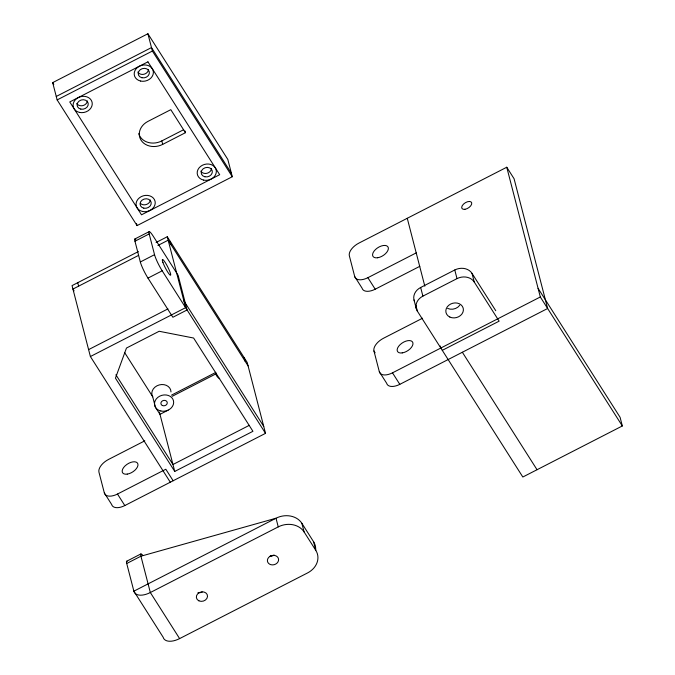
<?xml version="1.0" encoding="UTF-8"?>
<svg xmlns="http://www.w3.org/2000/svg" width="675" height="675" viewBox="0 0 675 675"><rect width="100%" height="100%" fill="white"/><g stroke="black" fill="none" stroke-linecap="round" stroke-linejoin="round"><path stroke-width="1.01" d="M52.675 82.62L147.909 33.75L227.821 159.427L232.293 176.732L137.059 225.602L57.147 99.917L52.675 82.62L53.797 84.392M56.253 96.457L151.487 47.587L231.398 173.273M57.147 99.917L152.381 51.047L147.909 33.75M138.78 133.616A16.141 13.449 -14.5 0 0 161.806 140.915L183.642 129.71M185.448 132.697L170.8 109.671L147.842 121.449A16.141 13.449 -14.5 0 0 141.117 140.29A16.141 13.449 -14.5 0 0 162.7 144.374L185.448 132.697L185.001 130.967M134.848 238.992L149.065 231.694M134.958 241.211L149.175 233.921A12.918 1.865 62.8 0 1 153.242 236.216L178.141 275.366L187.085 309.968L172.868 317.258L147.977 278.108A12.918 1.865 62.8 0 1 140.324 261.976L134.958 241.211A12.918 1.865 62.8 0 1 135.827 239.33M138.358 251.573L72.048 285.609L90.391 356.535L170.303 482.22M156.085 242.485L167.273 236.739L247.185 362.416L265.528 433.342L124.816 505.558A12.918 6.902 -32.4 0 1 111.653 504.47L104.338 492.952L98.963 472.196A12.918 6.902 -32.4 0 1 108.548 459.439L144.787 440.843M138.324 255.513L72.942 289.069L74.064 290.841M157.899 245.464L168.176 240.199L248.079 365.875M140.324 261.976L154.541 254.677L149.175 233.921M147.977 278.108L162.186 270.81L265.528 433.342M88.602 349.616L167.957 308.888M90.391 356.535L185.617 307.665L167.273 236.739M422.575 318.203L383.543 338.234A12.918 6.902 -32.4 0 0 373.958 350.992L379.333 371.748L386.657 383.265A12.918 6.902 -32.4 0 0 399.811 384.345L547.636 308.492L514.08 178.74L506.756 167.231L358.94 243.084A12.918 6.902 -32.4 0 0 349.355 255.842L354.721 276.598L362.045 288.115A12.918 6.902 -32.4 0 0 375.207 289.204L419.816 266.313M354.721 276.598A12.918 6.902 -32.4 0 0 367.883 277.687L416.213 252.889M171.484 395.153L215.283 372.684M172.193 396.318L215.932 373.874M168.193 410.13L159.992 414.34L155.41 407.236L152.727 396.858A9.686 8.066 -14.5 0 1 159.249 384.927A9.686 8.066 -14.5 0 1 170.986 391.922M414.484 301.278A12.918 10.758 -14.5 0 1 420.66 287.483L454.773 269.975A12.918 10.758 -14.5 0 1 472.002 273.35L495.771 310.728M538.076 288.326L620.089 417.302L622.325 425.959L522.83 477.014L417.386 311.183A12.918 10.758 -14.5 0 1 422.896 296.131L457.009 278.623A12.918 10.758 -14.5 0 1 474.238 282.007L499.137 321.157L442.285 350.333M249.278 425.343L172.96 464.51L115.898 374.752M104.338 492.952A12.918 6.902 -32.4 0 0 117.492 494.041L165.822 469.243L173.146 480.76M174.749 471.428L252.931 431.308L193.615 338.032L159.157 331.273L126.47 348.047L115.442 378.143L174.749 471.428L159.393 412.037M379.333 371.748A12.918 6.902 -32.4 0 0 392.496 372.836L540.312 296.975L506.756 167.231M126.613 561.271L140.822 553.981M179.618 638.601L150.331 592.532L140.932 556.2L276.016 518.231A19.373 16.133 -14.5 0 1 301.86 523.302L313.571 541.73L315.807 550.378A19.373 16.133 -14.5 0 1 307.538 572.948L179.618 638.601A16.141 8.623 -32.4 0 1 163.164 637.242L133.878 591.173L126.723 563.498L140.932 556.2A12.918 1.865 62.8 0 1 142.898 555.5M278.252 526.888L150.331 592.532A16.141 8.623 -32.4 0 1 133.878 591.173L276.016 518.231L278.252 526.888A19.373 16.133 -14.5 0 1 304.096 531.951L315.807 550.378M540.312 296.975L622.325 425.959M462.35 352.257L537.038 469.724M367.883 277.687L375.207 289.204M392.496 372.836L399.811 384.345M373.958 350.992L375.089 352.763M152.381 51.047L232.293 176.732M183.828 300.746L263.739 426.423M124.529 352.418L152.786 396.849M117.492 494.041L124.816 505.558M472.002 273.35L474.238 282.007M454.773 269.975L457.009 278.623M407.261 218.287L424.828 286.2M440.294 345.997L440.817 348.03M420.66 287.483L422.896 296.131M415.893 305.412L417.386 311.183M414.02 299.945L416.256 308.593M301.86 523.302L304.096 531.951M244.257 357.809L245.152 361.268M161.806 140.915L162.7 144.374M170.21 241.346L171.104 244.806M136.536 223.568L137.059 225.602M77.735 282.69L78.629 286.149M148.475 69.618A5.653 4.708 -14.5 0 1 143.91 74.258A5.653 4.708 -14.5 0 1 137.843 72.082M87.353 100.98A5.653 4.708 -14.5 0 1 82.789 105.621A5.653 4.708 -14.5 0 1 76.722 103.452M211.452 168.657A5.653 4.708 -14.5 0 1 206.887 173.298A5.653 4.708 -14.5 0 1 200.821 171.129M150.331 200.028A5.653 4.708 -14.5 0 1 146.475 204.457A5.653 4.708 -14.5 0 1 140.493 203.479M162.186 270.81A12.918 1.865 62.8 0 1 154.541 254.677M219.67 378.692A9.686 8.066 -14.5 0 1 215.705 372.262M126.723 563.498A12.918 1.865 62.8 0 1 127.17 561.305M274.109 555.027A5.653 4.708 -14.5 0 1 269.958 556.242M313.571 541.73A19.373 16.133 -14.5 0 1 315.681 549.813M202.255 591.983A5.653 4.708 -14.5 0 1 197.986 592.608M459.759 305.243A8.876 7.4 -14.5 0 1 447.609 308.399M270.92 555.871L269.646 556.58A5.653 4.708 -14.5 0 0 267.798 562.283L268.515 563.313A5.653 4.708 -14.5 0 0 275.738 564.064A5.653 4.708 -14.5 0 0 278.193 557.972L277.476 556.942A5.653 4.708 -14.5 0 0 270.92 555.871M147.926 61.838L69.753 101.95L141.514 214.81L219.687 174.698L147.926 61.838M141.919 77.743A5.653 4.708 -14.5 0 0 149.302 71.845A5.653 4.708 -14.5 0 0 140.164 69.778A5.653 4.708 -14.5 0 0 141.919 77.743M140.662 81.059A9.686 8.066 -14.5 0 0 153.217 70.858A9.686 8.066 -14.5 0 0 137.506 67.441A9.686 8.066 -14.5 0 0 140.662 81.059M204.896 176.782A5.653 4.708 -14.5 0 0 212.271 170.885A5.653 4.708 -14.5 0 0 203.141 168.818A5.653 4.708 -14.5 0 0 204.896 176.782M203.639 180.098A9.686 8.066 -14.5 0 0 216.186 169.906A9.686 8.066 -14.5 0 0 200.483 166.489A9.686 8.066 -14.5 0 0 203.639 180.098M80.797 109.105A5.653 4.708 -14.5 0 0 88.172 103.207A5.653 4.708 -14.5 0 0 79.043 101.14A5.653 4.708 -14.5 0 0 80.797 109.105M79.54 112.421A9.686 8.066 -14.5 0 0 92.087 102.229A9.686 8.066 -14.5 0 0 76.385 98.812A9.686 8.066 -14.5 0 0 79.54 112.421M143.775 208.153A5.653 4.708 -14.5 0 0 151.149 202.255A5.653 4.708 -14.5 0 0 142.02 200.188A5.653 4.708 -14.5 0 0 143.775 208.153M142.518 211.469A9.686 8.066 -14.5 0 0 155.064 201.268A9.686 8.066 -14.5 0 0 139.362 197.851A9.686 8.066 -14.5 0 0 142.518 211.469M162.928 262.448A8.876 1.282 62.8 0 0 170.218 275.172A8.876 1.282 62.8 0 0 166.354 264.381A8.876 1.282 62.8 0 0 162.928 262.448M127.238 474.112A8.876 4.742 -32.4 0 0 137.894 463.978A8.876 4.742 -32.4 0 0 125.103 465.877A8.876 4.742 -32.4 0 0 127.238 474.112M162.346 405.498A3.232 2.692 -14.5 0 0 167.273 402.975A3.232 2.692 -14.5 0 0 162.616 400.781A3.232 2.692 -14.5 0 0 162.346 405.498M160.861 410.999A9.686 8.066 -14.5 0 0 173.509 400.899A9.686 8.066 -14.5 0 0 157.857 397.356A9.686 8.066 -14.5 0 0 160.861 410.999M198.906 600.826A5.653 4.708 -14.5 0 0 207.52 596.405A5.653 4.708 -14.5 0 0 199.37 592.566A5.653 4.708 -14.5 0 0 198.906 600.826M449.845 317.056A8.876 7.4 -14.5 0 0 463.388 310.103A8.876 7.4 -14.5 0 0 450.571 304.079A8.876 7.4 -14.5 0 0 449.845 317.056M377.62 257.757A8.876 4.742 -32.4 0 0 388.285 247.624A8.876 4.742 -32.4 0 0 375.494 249.522A8.876 4.742 -32.4 0 0 377.62 257.757M464.915 209.309A5.653 3.021 -32.4 0 0 471.698 202.854A5.653 3.021 -32.4 0 0 463.556 204.061A5.653 3.021 -32.4 0 0 464.915 209.309M402.233 352.907A8.876 4.742 -32.4 0 0 412.889 342.765A8.876 4.742 -32.4 0 0 400.098 344.663A8.876 4.742 -32.4 0 0 402.233 352.907"/></g></svg>
